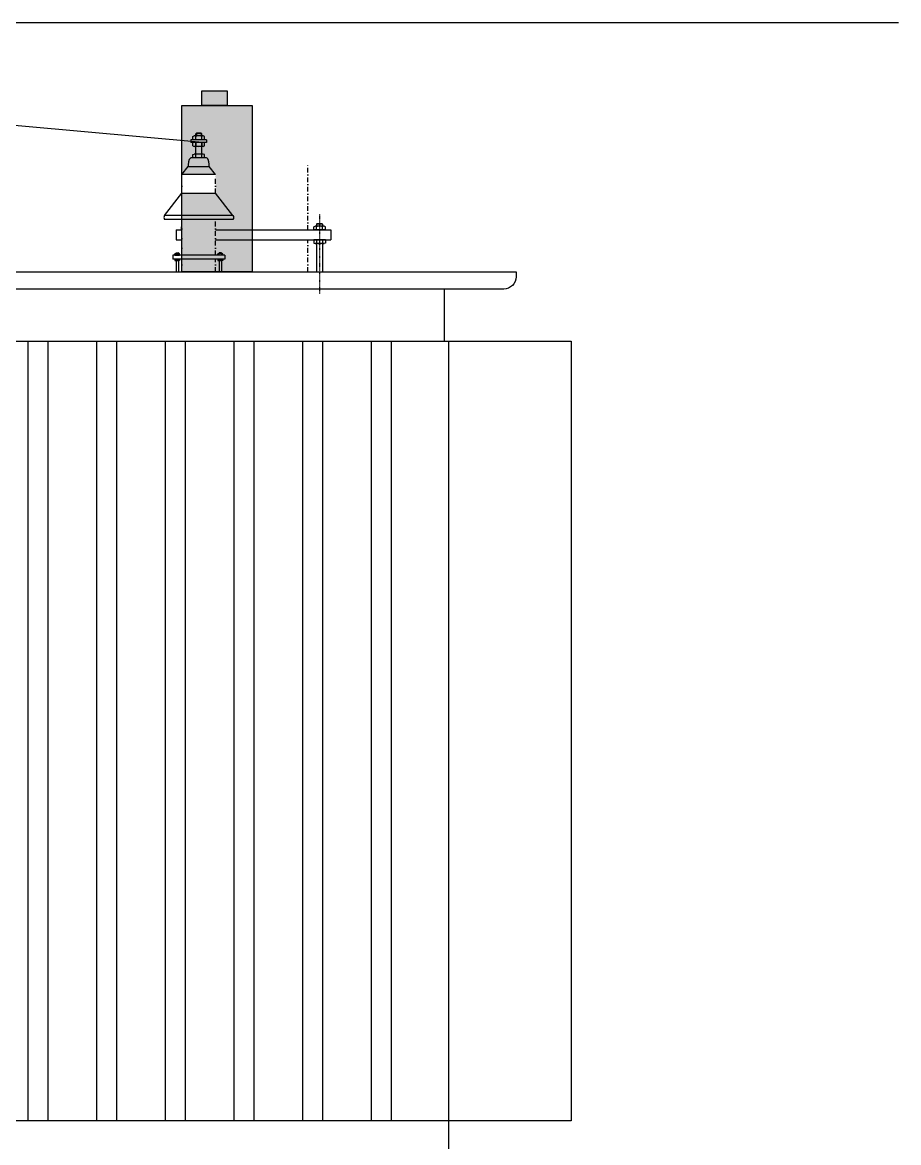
# Model space of a CAD drawing. Header units: inches. Extents: x -246336 to 136055, y -106871 to 69513.
# Drawn here: x -210464 to -209541, y -18858 to -17677 of the extents above; entities that cross this region are included whole.
import ezdxf

# ---------------------------------------------------------------- set-up
doc = ezdxf.new("R2010")
doc.units = ezdxf.units.IN
doc.header["$MEASUREMENT"] = 0
doc.linetypes.add('DASHDOTX2', pattern=[2, 1, -0.5, 0, -0.5])
doc.layers.add('XA-TT1', color=7, linetype='Continuous')

msp = doc.modelspace()

# ---------------------------------------------------------------- hatches: boundary and pattern name
h = msp.add_hatch(color=256)
h.paths.add_polyline_path([(-210248.568, -17749.131), (-210275.411, -17749.131), (-210275.411, -17764.869), (-210248.568, -17764.869)])
h.paths.add_polyline_path([(-210222.256, -17764.869), (-210296.239, -17764.869), (-210296.239, -17801.284), (-210286.686, -17802.141), (-210286.686, -17800.738), (-210286.325, -17800.738), (-210284.65, -17800.042), (-210284.65, -17797.281), (-210283.233, -17796.679, -0.02816861), (-210282.977, -17796.679), (-210278.471, -17796.679, -0.00008102), (-210278.468, -17796.679), (-210275.974, -17796.679), (-210275.974, -17793.844), (-210275.381, -17794.438), (-210275.381, -17796.679), (-210273.964, -17796.679, -0.02816861), (-210273.708, -17796.679), (-210272.292, -17797.281), (-210272.292, -17800.738), (-210270.256, -17800.738), (-210270.256, -17803.754), (-210272.292, -17803.754), (-210272.292, -17807.211), (-210273.708, -17807.812, -0.02816861), (-210273.964, -17807.812), (-210275.381, -17807.812), (-210275.381, -17815.878), (-210273.964, -17815.878, -0.0281686), (-210273.708, -17815.878), (-210272.292, -17816.479), (-210272.292, -17819.937), (-210270.256, -17819.937), (-210269.791, -17820.25), (-210269.404, -17820.578), (-210269.084, -17820.921), (-210268.824, -17821.281), (-210268.613, -17821.658), (-210268.442, -17822.054), (-210268.301, -17822.469), (-210268.182, -17822.903), (-210268.076, -17823.363), (-210267.979, -17823.866), (-210267.889, -17824.436), (-210267.803, -17825.096), (-210267.718, -17825.869), (-210267.631, -17826.778), (-210267.54, -17827.847), (-210267.443, -17829.097), (-210260.703, -17837.447), (-210260.703, -17857.218), (-210296.239, -17857.218), (-210296.239, -17940.1), (-210222.256, -17940.1)])
h.paths.add_polyline_path([(-210281.558, -17807.812), (-210282.977, -17807.812, -0.02816861), (-210283.233, -17807.812), (-210284.65, -17807.211), (-210284.65, -17803.754), (-210286.686, -17803.754), (-210286.686, -17802.141), (-210296.239, -17801.284), (-210296.239, -17837.447), (-210289.498, -17829.097), (-210289.401, -17827.847), (-210289.31, -17826.778), (-210289.224, -17825.869), (-210289.139, -17825.096), (-210289.052, -17824.436), (-210288.962, -17823.866), (-210288.865, -17823.363), (-210288.759, -17822.903), (-210288.64, -17822.469), (-210288.5, -17822.054), (-210288.329, -17821.658), (-210288.117, -17821.281), (-210287.857, -17820.921), (-210287.538, -17820.578), (-210287.15, -17820.25), (-210286.686, -17819.937), (-210284.65, -17819.937), (-210284.65, -17816.479), (-210283.233, -17815.878, -0.0281686), (-210282.977, -17815.878), (-210281.558, -17815.878)], flags=17)
h.paths.add_polyline_path([(-210267.443, -17829.097), (-210289.498, -17829.097), (-210296.239, -17837.447), (-210260.703, -17837.447)], flags=17)
h.paths.add_polyline_path([(-210267.979, -17823.866), (-210268.076, -17823.363), (-210268.182, -17822.903), (-210268.301, -17822.469), (-210268.442, -17822.054), (-210268.613, -17821.658), (-210268.824, -17821.281), (-210269.084, -17820.921), (-210269.404, -17820.578), (-210269.791, -17820.25), (-210270.256, -17819.937), (-210286.686, -17819.937), (-210287.15, -17820.25), (-210287.538, -17820.578), (-210287.857, -17820.921), (-210288.117, -17821.281), (-210288.329, -17821.658), (-210288.5, -17822.054), (-210288.64, -17822.469), (-210288.759, -17822.903), (-210288.865, -17823.363), (-210288.962, -17823.866), (-210289.052, -17824.436), (-210289.139, -17825.096), (-210289.224, -17825.869), (-210289.31, -17826.778), (-210289.401, -17827.847), (-210289.498, -17829.097), (-210267.443, -17829.097), (-210267.54, -17827.847), (-210267.631, -17826.778), (-210267.718, -17825.869), (-210267.803, -17825.096), (-210267.889, -17824.436)], flags=16)
h.paths.add_polyline_path([(-210275.381, -17807.812), (-210278.468, -17807.812, -0.00008102), (-210278.471, -17807.812), (-210281.558, -17807.812), (-210281.558, -17815.878), (-210278.471, -17815.878, -0.00008102), (-210278.468, -17815.878), (-210275.381, -17815.878)], flags=17)
h.paths.add_polyline_path([(-210281.558, -17816.482, 0.17475024), (-210282.977, -17815.878), (-210283.233, -17815.878), (-210284.65, -17816.479), (-210284.65, -17819.937), (-210281.558, -17819.937)], flags=17)
h.paths.add_polyline_path([(-210275.381, -17816.479, 0.09640558), (-210278.468, -17815.878), (-210278.471, -17815.878, 0.09640558), (-210281.558, -17816.479), (-210281.558, -17819.937), (-210275.381, -17819.937)], flags=17)
h.paths.add_polyline_path([(-210272.292, -17816.479), (-210273.708, -17815.878), (-210273.964, -17815.878, 0.17433797), (-210275.381, -17816.479), (-210275.381, -17819.937), (-210272.292, -17819.937)], flags=17)
h.paths.add_polyline_path([(-210278.471, -17815.878), (-210282.977, -17815.878, -0.17446333), (-210281.56, -17816.48, -0.09646697)], flags=17)
h.paths.add_polyline_path([(-210273.964, -17815.878), (-210278.468, -17815.878, -0.09640558), (-210275.381, -17816.479, -0.17433797)], flags=17)
h.paths.add_polyline_path([(-210275.381, -17807.211), (-210275.381, -17803.754), (-210281.558, -17803.754), (-210281.558, -17807.211, 0.09640558), (-210278.471, -17807.812), (-210278.468, -17807.812, 0.09640558)], flags=17)
h.paths.add_polyline_path([(-210281.56, -17807.21, -0.17446333), (-210282.977, -17807.812), (-210278.471, -17807.812, -0.09646697)], flags=17)
h.paths.add_polyline_path([(-210275.381, -17807.211, -0.09640558), (-210278.468, -17807.812), (-210273.964, -17807.812, -0.17433797)], flags=17)
h.paths.add_polyline_path([(-210272.292, -17803.754), (-210275.381, -17803.754), (-210275.381, -17807.211, 0.17433797), (-210273.964, -17807.812), (-210273.708, -17807.812), (-210272.292, -17807.211)], flags=17)
h.paths.add_polyline_path([(-210281.558, -17803.754), (-210284.65, -17803.754), (-210284.65, -17807.211), (-210283.233, -17807.812), (-210282.977, -17807.812, 0.17475024), (-210281.558, -17807.209)], flags=16)
h.paths.add_polyline_path([(-210270.256, -17800.738), (-210286.686, -17800.738), (-210286.686, -17803.754), (-210270.256, -17803.754)], flags=17)
h.paths.add_polyline_path([(-210275.381, -17797.281, 0.09640558), (-210278.468, -17796.679), (-210278.471, -17796.679, 0.09640558), (-210281.558, -17797.281), (-210281.558, -17800.738), (-210275.381, -17800.738)], flags=17)
h.paths.add_polyline_path([(-210281.558, -17797.283, 0.17475024), (-210282.977, -17796.679), (-210283.233, -17796.679), (-210284.65, -17797.281), (-210284.65, -17800.738), (-210281.558, -17800.738)], flags=17)
h.paths.add_polyline_path([(-210272.292, -17797.281), (-210273.708, -17796.679), (-210273.964, -17796.679, 0.17433797), (-210275.381, -17797.281), (-210275.381, -17800.738), (-210272.292, -17800.738)], flags=17)
h.paths.add_polyline_path([(-210273.964, -17796.679), (-210278.468, -17796.679, -0.09640558), (-210275.381, -17797.281, -0.17433797)], flags=17)
h.paths.add_polyline_path([(-210278.471, -17796.679), (-210282.977, -17796.679, -0.17446333), (-210281.56, -17797.281, -0.09646697)], flags=16)
h.paths.add_polyline_path([(-210280.967, -17794.438), (-210281.558, -17794.438), (-210281.558, -17796.679), (-210280.967, -17796.679)], flags=16)
h.paths.add_polyline_path([(-210275.974, -17794.438), (-210280.967, -17794.438), (-210280.967, -17796.679), (-210278.471, -17796.679, -0.00008102), (-210278.468, -17796.679), (-210275.974, -17796.679)], flags=17)
h.paths.add_polyline_path([(-210275.974, -17793.844), (-210275.974, -17794.438), (-210275.381, -17794.438)], flags=17)
h.paths.add_polyline_path([(-210275.381, -17794.438), (-210275.974, -17794.438), (-210275.974, -17796.679), (-210275.381, -17796.679)], flags=17)
h.paths.add_polyline_path([(-210275.974, -17793.844), (-210280.967, -17793.844), (-210280.967, -17794.438), (-210275.974, -17794.438)], flags=17)
h.paths.add_polyline_path([(-210280.967, -17793.844), (-210281.558, -17794.435), (-210281.558, -17794.438), (-210280.967, -17794.438)], flags=17)

# ---------------------------------------------------------------- linework, layer by layer
at = {"color": 3}
for p, q in [((-211933.257, -17677.129), (-210163.533, -17677.129)), ((-210163.533, -17677.129), (-209541.159, -17677.129))]:
    msp.add_line(p, q, dxfattribs=at)
for p, q in [((-210270.256, -17800.738), (-210286.686, -17800.738)), ((-210286.686, -17800.738), (-210286.686, -17803.754)), ((-210270.256, -17803.754), (-210286.686, -17803.754)), ((-210286.325, -17800.738), (-210284.65, -17800.042)), ((-210284.65, -17797.281), (-210283.233, -17796.679)), ((-210284.65, -17800.738), (-210284.65, -17797.281)), ((-210284.65, -17807.211), (-210284.65, -17803.754)), ((-210273.708, -17796.679), (-210283.233, -17796.679)), ((-210281.561, -17794.438), (-210280.967, -17793.844)), ((-210275.381, -17794.438), (-210281.558, -17794.438)), ((-210281.558, -17796.679), (-210281.558, -17794.438)), ((-210281.558, -17800.738), (-210281.558, -17797.281)), ((-210281.558, -17800.738), (-210281.558, -17797.281)), ((-210281.558, -17807.211), (-210281.558, -17803.754)), ((-210281.558, -17803.754), (-210281.558, -17807.211)), ((-210275.974, -17793.844), (-210280.967, -17793.844)), ((-210280.967, -17793.844), (-210280.967, -17796.679)), ((-210275.974, -17793.844), (-210275.974, -17796.679)), ((-210275.381, -17794.438), (-210275.974, -17793.844)), ((-210275.381, -17796.679), (-210275.381, -17794.438)), ((-210275.381, -17800.738), (-210275.381, -17797.281)), ((-210275.381, -17800.738), (-210275.381, -17797.281)), ((-210275.381, -17807.211), (-210275.381, -17803.754)), ((-210275.381, -17803.754), (-210275.381, -17807.211)), ((-210272.292, -17797.281), (-210273.708, -17796.679)), ((-210272.292, -17800.738), (-210272.292, -17797.281)), ((-210272.292, -17807.211), (-210272.292, -17803.754)), ((-210270.256, -17800.738), (-210270.256, -17803.754)), ((-210284.65, -17807.211), (-210283.233, -17807.812)), ((-210284.65, -17816.479), (-210283.233, -17815.878)), ((-210284.65, -17819.937), (-210284.65, -17816.479)), ((-210273.708, -17807.812), (-210283.233, -17807.812)), ((-210273.708, -17815.878), (-210283.233, -17815.878)), ((-210281.558, -17815.878), (-210281.558, -17807.812)), ((-210281.558, -17819.937), (-210281.558, -17816.479)), ((-210275.381, -17815.878), (-210275.381, -17807.812)), ((-210275.381, -17819.937), (-210275.381, -17816.479)), ((-210272.292, -17807.211), (-210273.708, -17807.812)), ((-210272.292, -17816.479), (-210273.708, -17815.878)), ((-210272.292, -17819.937), (-210272.292, -17816.479)), ((-210270.256, -17819.937), (-210286.686, -17819.937)), ((-210296.239, -17837.447), (-210289.498, -17829.097)), ((-210260.703, -17837.447), (-210296.239, -17837.447)), ((-210289.498, -17829.097), (-210267.443, -17829.097)), ((-210260.703, -17837.447), (-210267.443, -17829.097)), ((-210314.507, -17880.58), (-210296.239, -17857.218)), ((-210296.239, -17857.218), (-210260.703, -17857.218)), ((-210242.435, -17880.58), (-210260.703, -17857.218)), ((-210242.435, -17880.58), (-210314.507, -17880.58)), ((-210242.435, -17884.699), (-210314.507, -17884.699)), ((-210302.333, -17895.93), (-210296.239, -17895.93)), ((-210302.333, -17895.93), (-210302.333, -17906.226)), ((-210296.606, -17892.473), (-210296.239, -17892.317)), ((-210296.606, -17895.93), (-210296.606, -17892.473)), ((-210296.606, -17895.93), (-210296.239, -17895.93)), ((-210260.703, -17895.93), (-210139.312, -17895.93)), ((-210157.398, -17892.473), (-210155.981, -17891.871)), ((-210157.398, -17895.93), (-210157.398, -17892.473)), ((-210145.04, -17895.93), (-210157.398, -17895.93)), ((-210146.456, -17891.871), (-210155.981, -17891.871)), ((-210154.309, -17889.962), (-210153.942, -17889.595)), ((-210154.309, -17889.962), (-210154.309, -17891.871)), ((-210148.129, -17889.962), (-210154.309, -17889.962)), ((-210154.306, -17895.93), (-210154.306, -17892.473)), ((-210148.496, -17889.595), (-210153.942, -17889.595)), ((-210148.129, -17889.962), (-210148.496, -17889.595)), ((-210148.129, -17889.962), (-210148.129, -17891.871)), ((-210148.129, -17895.93), (-210148.129, -17892.473)), ((-210145.04, -17892.473), (-210146.456, -17891.871)), ((-210145.04, -17895.93), (-210145.04, -17892.473)), ((-210139.312, -17895.93), (-210139.312, -17906.226)), ((-210139.312, -17895.93), (-210139.312, -17906.226)), ((-210302.333, -17906.226), (-210296.239, -17906.226)), ((-210296.606, -17906.226), (-210296.239, -17906.226)), ((-210296.606, -17906.226), (-210296.606, -17909.683)), ((-210296.606, -17909.683), (-210296.239, -17909.839)), ((-210260.703, -17906.226), (-210139.312, -17906.226)), ((-210157.398, -17906.226), (-210157.398, -17909.683)), ((-210145.04, -17906.226), (-210157.398, -17906.226)), ((-210157.398, -17909.683), (-210155.981, -17910.285)), ((-210146.456, -17910.285), (-210155.981, -17910.285)), ((-210154.309, -17910.285), (-210154.309, -17940.1)), ((-210154.306, -17906.226), (-210154.306, -17909.683)), ((-210148.129, -17906.226), (-210148.129, -17909.683)), ((-210148.129, -17906.226), (-210148.129, -17909.683)), ((-210148.129, -17910.285), (-210148.129, -17940.1)), ((-210145.04, -17909.683), (-210146.456, -17910.285)), ((-210145.04, -17906.226), (-210145.04, -17909.683)), ((-210251.015, -17922.432), (-210305.927, -17922.432)), ((-210305.927, -17922.432), (-210305.927, -17926.55)), ((-210305.927, -17922.432), (-210305.927, -17926.55)), ((-210303.636, -17921.049), (-210303.069, -17920.808)), ((-210303.636, -17922.432), (-210303.636, -17921.049)), ((-210303.636, -17922.432), (-210298.693, -17922.432)), ((-210303.069, -17920.808), (-210299.259, -17920.808)), ((-210302.4, -17920.045), (-210302.253, -17919.898)), ((-210302.4, -17920.045), (-210302.4, -17920.808)), ((-210302.4, -17920.045), (-210299.928, -17920.045)), ((-210302.4, -17922.432), (-210302.4, -17921.049)), ((-210302.253, -17919.898), (-210300.075, -17919.898)), ((-210299.928, -17920.045), (-210300.075, -17919.898)), ((-210299.929, -17922.432), (-210299.929, -17921.049)), ((-210299.928, -17920.045), (-210299.928, -17920.808)), ((-210298.693, -17921.049), (-210299.259, -17920.808)), ((-210298.693, -17922.432), (-210298.693, -17921.049)), ((-210258.249, -17921.049), (-210257.682, -17920.808)), ((-210258.249, -17922.432), (-210258.249, -17921.049)), ((-210253.306, -17922.432), (-210258.249, -17922.432)), ((-210253.872, -17920.808), (-210257.682, -17920.808)), ((-210257.013, -17920.045), (-210256.866, -17919.898)), ((-210257.013, -17920.045), (-210257.013, -17920.808)), ((-210254.541, -17920.045), (-210257.013, -17920.045)), ((-210257.012, -17922.432), (-210257.012, -17921.049)), ((-210254.688, -17919.898), (-210256.866, -17919.898)), ((-210254.541, -17920.045), (-210254.688, -17919.898)), ((-210254.541, -17920.045), (-210254.541, -17920.808)), ((-210254.541, -17922.432), (-210254.541, -17921.049)), ((-210253.306, -17921.049), (-210253.872, -17920.808)), ((-210253.306, -17922.432), (-210253.306, -17921.049)), ((-210251.015, -17922.432), (-210251.015, -17926.55)), ((-210251.015, -17926.55), (-210305.927, -17926.55)), ((-210303.636, -17926.55), (-210303.636, -17927.933)), ((-210303.636, -17926.55), (-210298.693, -17926.55)), ((-210303.636, -17927.933), (-210303.069, -17928.174)), ((-210303.069, -17928.174), (-210299.259, -17928.174)), ((-210302.4, -17926.55), (-210302.4, -17927.933)), ((-210302.4, -17926.55), (-210302.4, -17927.933)), ((-210302.4, -17928.174), (-210302.4, -17940.1)), ((-210299.929, -17926.55), (-210299.929, -17927.933)), ((-210299.928, -17928.174), (-210299.928, -17940.1)), ((-210298.693, -17927.933), (-210299.259, -17928.174)), ((-210298.693, -17926.55), (-210298.693, -17927.933)), ((-210258.249, -17926.55), (-210258.249, -17927.933)), ((-210253.306, -17926.55), (-210258.249, -17926.55)), ((-210258.249, -17927.933), (-210257.682, -17928.174)), ((-210253.872, -17928.174), (-210257.682, -17928.174)), ((-210257.013, -17928.174), (-210257.013, -17940.1)), ((-210257.012, -17926.55), (-210257.012, -17927.933)), ((-210254.541, -17926.55), (-210254.541, -17927.933)), ((-210254.541, -17926.55), (-210254.541, -17927.933)), ((-210254.541, -17928.174), (-210254.541, -17940.1)), ((-210253.306, -17927.933), (-210253.872, -17928.174)), ((-210253.306, -17926.55), (-210253.306, -17927.933)), ((-210260.703, -17940.1), (-210296.239, -17940.1)), ((-210019.481, -18013.158), (-210019.481, -17958.179)), ((-210014.908, -19092.403), (-210014.908, -18013.158))]:
    msp.add_line(p, q)
at = {"linetype": 'DASHDOTX2', "ltscale": 5}
for p, q in [((-210163.533, -17895.93), (-210163.533, -17826.6)), ((-210296.239, -17857.218), (-210296.239, -17837.447)), ((-210260.703, -17857.218), (-210260.703, -17837.447)), ((-210296.239, -17922.432), (-210296.239, -17884.699)), ((-210260.703, -17922.432), (-210260.703, -17884.699)), ((-210163.533, -17940.1), (-210163.533, -17906.226)), ((-210296.239, -17940.1), (-210296.239, -17926.55)), ((-210260.703, -17940.1), (-210260.703, -17926.55))]:
    msp.add_line(p, q, dxfattribs=at)
at = {"linetype": 'DASHDOTX2', "ltscale": 0.5}
msp.add_line((-210151.219, -17879.221), (-210151.219, -17963.406), dxfattribs=at)
for points in [[(-210275.411, -17749.131), (-210248.568, -17749.131), (-210248.568, -17764.869), (-210275.411, -17764.869)], [(-210296.239, -17764.869), (-210222.256, -17764.869), (-210222.256, -17940.1), (-210296.239, -17940.1)], [(-210458.232, -18835.003), (-210458.232, -18013.158), (-210437.533, -18013.158), (-210437.533, -18835.003)], [(-210385.914, -18835.003), (-210385.914, -18013.158), (-210365.215, -18013.158), (-210365.215, -18835.003)], [(-210313.596, -18835.003), (-210313.596, -18013.158), (-210292.897, -18013.158), (-210292.897, -18835.003)], [(-210241.278, -18835.003), (-210241.278, -18013.158), (-210220.579, -18013.158), (-210220.579, -18835.003)], [(-210168.96, -18835.003), (-210168.96, -18013.158), (-210148.261, -18013.158), (-210148.261, -18835.003)], [(-210096.642, -18835.003), (-210096.642, -18013.158), (-210075.943, -18013.158), (-210075.943, -18835.003)]]:
    msp.add_lwpolyline(points, close=True)
for points in [[(-210289.498, -17829.097), (-210289.401, -17827.847), (-210289.31, -17826.778), (-210289.224, -17825.869), (-210289.139, -17825.096), (-210289.052, -17824.436), (-210288.962, -17823.866), (-210288.865, -17823.363), (-210288.759, -17822.903), (-210288.64, -17822.469), (-210288.5, -17822.054), (-210288.329, -17821.658), (-210288.117, -17821.281), (-210287.857, -17820.921), (-210287.538, -17820.578), (-210287.15, -17820.25), (-210286.686, -17819.937)], [(-210267.443, -17829.097), (-210267.54, -17827.847), (-210267.631, -17826.778), (-210267.718, -17825.869), (-210267.803, -17825.096), (-210267.889, -17824.436), (-210267.979, -17823.866), (-210268.076, -17823.363), (-210268.182, -17822.903), (-210268.301, -17822.469), (-210268.442, -17822.054), (-210268.613, -17821.658), (-210268.824, -17821.281), (-210269.084, -17820.921), (-210269.404, -17820.578), (-210269.791, -17820.25), (-210270.256, -17819.937)], [(-211149.722, -18013.158), (-209886.252, -18013.158), (-209886.252, -18835.003), (-211585.092, -18835.003)]]:
    msp.add_lwpolyline(points)
for points in [[(-210314.507, -17880.58, 0.31358049), (-210314.507, -17884.699, 4.32231778)], [(-210242.435, -17880.58, -0.31358049), (-210242.435, -17884.699, -4.32231778)], [(-211336.825, -17958.179), (-211514.247, -17958.179, -0.41421356), (-211527.117, -17945.309), (-211527.117, -17940.1), (-209944.227, -17940.1), (-209944.227, -17945.309, -0.41421356), (-209957.097, -17958.179), (-211149.722, -17958.179)]]:
    msp.add_lwpolyline(points, format="xyb")
for centre, radius, start, end in [((-210283.105, -17798.949), 2.274, 47.21522, 93.227031), ((-210278.469, -17804.912), 8.233, 67.964255, 112.035745), ((-210273.836, -17798.949), 2.274, 86.772969, 132.78478), ((-210283.105, -17805.542), 2.274, 266.772969, 312.78478), ((-210283.105, -17818.148), 2.274, 47.21522, 93.227031), ((-210278.469, -17799.58), 8.233, 247.964255, 292.035745), ((-210278.469, -17824.111), 8.233, 67.964255, 112.035745), ((-210273.836, -17805.542), 2.274, 227.21522, 273.227031), ((-210273.836, -17818.148), 2.274, 86.772969, 132.78478), ((-210155.853, -17894.141), 2.274, 47.21522, 93.227031), ((-210151.217, -17900.104), 8.233, 67.964255, 112.035745), ((-210146.584, -17894.141), 2.274, 86.772969, 132.78478), ((-210155.853, -17908.015), 2.274, 266.772969, 312.78478), ((-210151.217, -17902.052), 8.233, 247.964255, 292.035745), ((-210146.584, -17908.015), 2.274, 227.21522, 273.227031), ((-210303.018, -17921.716), 0.909, 47.21522, 93.227031), ((-210301.165, -17924.101), 3.293, 67.964255, 112.035745), ((-210299.31, -17921.716), 0.909, 86.772969, 132.78478), ((-210257.631, -17921.716), 0.909, 47.21522, 93.227031), ((-210255.777, -17924.101), 3.293, 67.964255, 112.035745), ((-210253.923, -17921.716), 0.909, 86.772969, 132.78478), ((-210303.018, -17927.266), 0.909, 266.772969, 312.78478), ((-210301.165, -17924.881), 3.293, 247.964255, 292.035745), ((-210299.31, -17927.266), 0.909, 227.21522, 273.227031), ((-210257.631, -17927.266), 0.909, 266.772969, 312.78478), ((-210255.777, -17924.881), 3.293, 247.964255, 292.035745), ((-210253.923, -17927.266), 0.909, 227.21522, 273.227031)]:
    msp.add_arc(centre, radius, start, end)
at = {"layer": 'XA-TT1', "color": 5, "flags": 128}
msp.add_lwpolyline([(-210589.497, -17774.976), (-210274.429, -17803.24)], dxfattribs=at)

doc.saveas('drawing.dxf')
